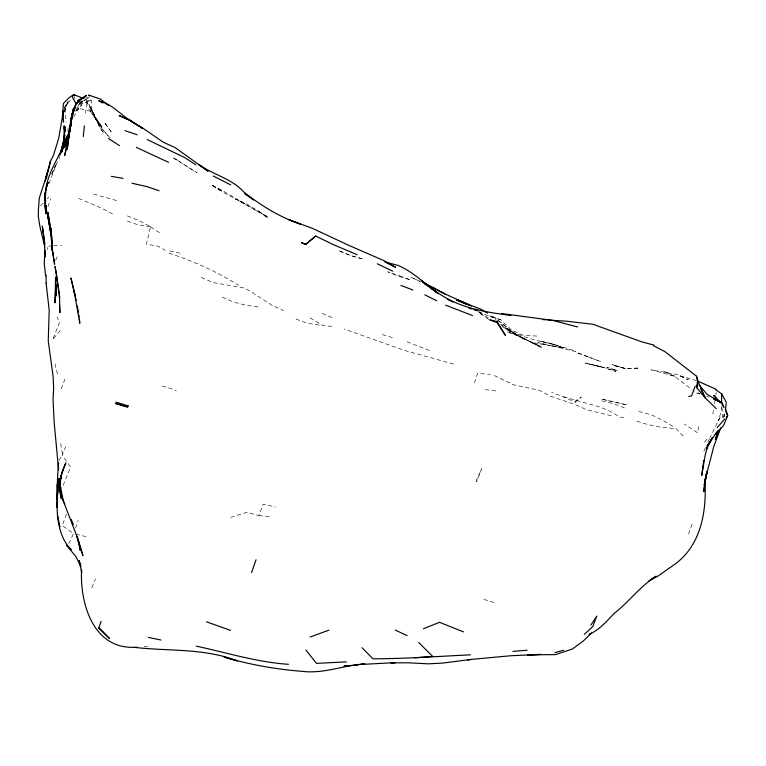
<?xml version="1.0" encoding="UTF-8"?>
<svg xmlns="http://www.w3.org/2000/svg" width="766" height="766" viewBox="0 0 766 766"><rect width="100%" height="100%" fill="white"/><g stroke="black" fill="none" stroke-linecap="round" stroke-linejoin="round"><path stroke-width="0.57" stroke-dasharray="3.83 2.87" d="M74.742 98.852L74.752 96.516M64.296 112.047L68.27 100.93L65.349 107.211L65.225 114.431L66.594 122.139M86.759 103.161L85.543 113.196M721.438 406.44L721.199 411.093L718.384 420.678L720.471 416.426L710.034 437.53M715.779 395.572L716.21 392.374M724.416 416.618L724.751 414.31M712.82 414.052L713.51 409.676M714.4 403.931L714.946 400.819M698.688 426.442L697.567 432.771L684.249 424M723.391 417.709L724.014 414.387M127.405 215.926L139.221 220.742L150.557 226.774L146.421 244.086L158.007 246.202L165.437 250.405M67.59 130.976L68.404 127.893M723.851 417.039L724.741 413.908M64.133 111.367L65.349 107.211M474.46 382.923L477.534 373.368L490.24 374.382M48.019 206.619L50.709 198.767M48.986 183.649L57.46 161.588M75.499 528.119L78.151 520.478M66.489 514.043L62.247 525.572L73.603 533.586L68.356 544.597M230.777 517.395L246.681 512.263L258.946 515.585L263.159 504.191L275.521 506.996M688.471 534.055L692.627 522.948M53.218 338.333L59.432 322.582L56.99 316.942M61.203 388.898L65.273 378.241M575.189 402.236L575.841 400.58L581.337 397.037L575.189 402.236L563.604 396.826L551.616 392.451M55.688 260.306L57.383 256.16M63.166 485.299L70.702 467.126L62.142 455.1L65.78 446.674M91.786 587.723L95.482 579.029M51.762 174.102L55.707 165.15M703.868 451.241L705.725 447.018M51.81 174.006L56.177 164.269M708.09 441.762L709.508 438.602M75.757 111.099L79.214 108.446L84.643 100.03M64.421 107.623L68.27 100.93M73.67 117.016L79.166 107.499L78.094 104.329M59.126 460.261L62.142 455.1M64.133 108.619L71.678 98.297M53.448 338.562L61.002 329.667M704.548 442.154L708.244 437.817M76.303 108.446L85.16 98.22M79.463 103.084L80.985 101.399M40.598 205.767L43.059 203.162M47.147 198.825L48.785 197.092M75.69 110.582L81.627 105.21M79.166 103.477L82.594 100.48M75.93 110.716L79.166 107.499L79.214 108.446L91.681 111.606L91.719 101.083L90.742 100.087L90.292 97.751M79.568 103.898L90.091 96.794L86.146 97.933M78.85 104.76L91.355 100.7L83.753 100.059M144.161 646.628L148.882 646.255M52.528 245.867L46.918 246.279L47.655 249.572M53.658 245.781L61.51 245.197M536.813 336.082L523.408 335.326L511.736 330.127L500.725 319.776L489.464 315.468L496.09 319.575M331.755 326.364L323.003 325.617L308.468 316.875M673.362 428.462L660.713 427.112L648.285 424.68L636.086 421.003M258.946 515.585L271.566 517.069M485.28 389.626L497.881 391.196M623.85 417.566L619.694 417.049L612.34 412.376L600.649 407.234L563.604 396.826M258.085 306.927L245.522 305.136L233.228 301.986L221.355 296.653M150.538 226.851L138.024 224.85L125.94 220.589M319.096 325.1L306.582 323.06L294.556 318.551M611.287 415.766L586.641 409.753L574.768 404.41L550.543 396.233L539.254 390.296L513.498 384.771L492.931 374.88M169.688 250.951L182.069 253.642M591.314 364.53L602.718 367.173L585.186 363.046L603.924 367.594L615.787 371.424L603.627 367.575L585.186 363.046M614.016 369.834L618.095 370.878L606.873 367.144L614.073 369.844M601.798 400.838L614.303 403.902L626.167 408.604M75.844 534.141L85.926 536.621M453.52 364.041L404.534 350.435L344.135 329.064M638.767 411.419L651.177 414.741L662.724 420.237L673.802 426.94M162.143 386.112L170.579 388.41L176.371 390.842M93.5 194.047L118.175 201.027M382.378 334.665L394.71 338.17M700.134 394.002L696.782 393.025L692.885 390.239M500.725 319.776L488.459 316.109L477.927 311.197M483.911 599.424L496.1 603.081M700.134 393.781L697.893 393.073L700.086 393.877M399.919 275.923L410.767 280.011L398.483 276.382L387.807 271.786L400.015 275.961M168.97 253.182C193.434 261.11 216.855 271.652 238.638 285.239M406.985 341.818L430.808 350.972M706.664 396.281L708.856 397.085M696.6 380.625L678.992 375.464L688.328 379.725L677.929 374.698L651.052 369.815L675.784 376.661L663.413 371.117L675.229 376.795L691.918 389.549M587.656 356.707L576.683 352.532L600.736 361.609L588.719 357.033M322.16 313.438L333.909 318.445M201.276 277.407L213.187 282.568L244.191 288.006L250.061 291.061L271.911 305.222L283.535 310.556M78.611 198.384L102.443 208.591L113.464 214.461M420.285 281.486L410.576 277.081L420.065 281.428M502.41 326.776L505.55 328.375L502.563 326.785M256.888 211.071L268.234 217.094L257.635 210.794L267.976 218.119L258.314 210.909L247.217 204.254L235.555 199.055L256.888 211.071C242.161 201.324 225.501 194.947 211.09 184.683L222.638 191.5L211.09 184.683L223.567 191.203L245.8 204.407M488.938 319.585L477.467 311.819M479.497 312.193L489.359 318.838M497.029 320.169L500.82 322.515L512.042 332.176L517.94 335.47L513.431 332.77L502.103 323.233L490.566 314.97M500.83 324.142C522.383 341.598 551.261 341.263 575.936 351.642L550.888 345.59L562.675 347.754L550.17 345.686L537.885 342.507L549.557 345.504L536.612 343.57L524.451 339.616L513.871 333.2L525.926 339.348L514.407 333.756L501.548 325.263M150.663 226.841L161.444 233.975M478.999 312.337L482.733 314.874L478.989 312.212M91.681 111.606L88.664 108.734L102.711 129.751L109.662 137.497M675.918 428.491L683.732 436.553M110.304 138.11L103.477 130.392L84.787 99.159L85.543 99.302C93.538 109.662 95.683 123.221 104.032 133.38C96.267 123.719 94.228 111.051 86.367 101.572M94.477 116.001L101.055 127.376L94.266 115.465L94.477 116.001L91.432 108.628L94.965 117.16M57.44 374.086L54.52 361.715M58.714 154.78L60.054 160.41M60.667 443.562L62.525 454.276M722.032 407.455L722.568 418.916M476.816 479.392L476.701 481.891L481.709 468.725L476.816 479.392M638.193 368.12L625.2 368.57L613.068 365.296L625.554 368.408L638.193 368.12M626.722 404.869L601.138 399.038L626.722 404.869M552.889 343.972L540.298 341.138L552.516 344.001L564.868 348.396L552.889 343.972M362.462 258.927L350.225 255.499L338.285 250.472L350.474 255.509L362.462 258.927M625.2 368.57L612.005 364.53L625.2 368.57M518.994 335.996L506.996 331.649L517.73 335.747L505.819 328.978L517.395 335.862L541.169 346.443L529.22 341.483L541.792 347.774L518.994 335.996M177.09 160.027L172.379 157.289L197.006 172.743L177.09 160.027M102.127 126.878L92.226 113.694L102.127 126.878M111.185 131.762L104.243 122.196L111.185 131.771"/><path stroke-width="1.15" d="M64.028 138.636L64.143 125.816L64.114 129.148M57.211 498.723L59.03 478.243C56.244 501.395 53.917 531.594 71.018 549.605L69.735 547.968M58.436 462.511L57.191 484.897L57.297 499.432M703.763 460.328L701.78 475.399L705.055 455.78L707.727 445.477M721.534 403.002L721.706 393.935L715.511 389.568M45.06 197.063L45.51 192.515M45.07 196.862L45.117 194.803L44.821 206.102L46.046 213.771L45.271 205.527M60.342 481.986L61.05 475.801L59.48 486.678L61.395 498.714C57.661 486.621 60.734 474.039 65.828 462.875L61.883 472.957M704.959 481.804C706.616 512.071 700.871 545.488 674.626 564.398L657.582 576.358L648.773 580.915M57.067 501.95L56.866 507.58L57.086 502.046M57.182 498.57L57.191 484.897M44.83 250.185L44.294 263.992L45.625 275.837M65.024 131.628L65.34 126.897L63.233 144.851L60.428 153.459M56.943 500.351L57.651 491.15M83.274 136.578L84.346 125.921M704.873 481.747L703.743 491.628L706.376 473.857L704.998 480.655M725.431 409.695L726.225 402.705M716.315 408.709L705.074 397.717L696.715 387.673L697.52 380.692L696.505 376.211L665.127 351.766L653.398 345.648M69.409 131.321L67.226 149.255C69.706 134.012 69.495 117.715 76.198 103.525L86.309 95.482L84.03 98.019M64.287 138.646L64.727 135.161L63.233 144.851L60.141 154.09L65.1 138.215L59.767 154.895M74.704 108.561L72.617 112.707L71.2 122.426L72.617 112.707L75.441 105.861L71.181 118.443L70.52 126.524L71.171 119.486L68.088 137.114L69.936 130.479L64.545 147.34L67.734 138.139M704.327 485.271L704.835 481.804M69.754 132.269L70.07 130.096M70.395 127.932L70.874 124.666L70.482 127.032M704.347 485.29L707.229 471.205M45.606 192.266L44.591 198.767L46.286 187.938L45.95 190.102M704.394 484.6L704.73 482.59M68.538 138.292L64.66 155.661L69.275 133.973M69.639 131.819L70.012 129.665M704.433 484.505L705.859 476.797M70.156 128.669L67.073 145.061L69.428 134.443M71.554 118.749L70.702 123.144L73.469 108.849L75.384 105.852M71.975 116.547L73.469 108.849L71.181 118.443L72.617 112.707L74.091 111.003M45.615 192.572L44.993 195.79L45.673 207.414L48.737 219.832L50.968 234.051M305.624 244.095L301.344 242.669L305.548 244.498L315.707 236.052L333.354 244.622L357.205 254.743M49.014 168.127L50.422 161.339L53.563 155.125L58.714 138.186L62.314 117.61L63.454 103.467L68.768 97.981L73.699 94.544L83.389 98.441M64.622 135.161L61.175 151.429L63.157 144.104M70.778 124.743L67.217 140.963L69.936 130.479M696.715 387.673L698.104 381.516L696.505 376.211M68.088 137.114L70.032 128.64M707.248 471.138L705.227 479.573L713.855 446.281L720.729 427.955M496.914 322.515L497.153 321.557L489.847 319.891L496.914 322.515L505.522 335.508L497.153 321.557M46.87 186.569L47.999 182.385L46.621 186.837M707.19 446.951L706.606 449.039L712.476 437.577M63.31 469.29C58.551 480.541 58.819 493.285 64.832 503.999M50.422 161.339L45.625 178.411L48.679 169.162M68.251 135.611L70.06 129.186M62.611 116.566L63.224 114.488M70.175 127.654L65.455 143.501L68.586 135.419M65.79 141.375L67.427 135.879L61.357 152.511L62.592 149.504M47.377 184.146L47.98 182.27M48.641 169.248L39.286 198.078L38.453 209.195L38.3 216.405L39.822 225.97L44.773 246.69M98.68 628.235L99.685 628.244L109.452 638.451L98.68 628.235L101.083 621.36M251.554 572.566L256.045 559.735M45.089 181.341L47.061 175.95M61.357 152.511L63.75 146.047C55.19 163.158 43.222 181.159 45.558 201.161M695.202 386.074L691.564 395.869L688.797 396.443M72.042 116.662L73.335 113.358M77.203 103.448L78.496 100.145L86.309 95.482M63.406 147.493L65.455 142.476M67.983 136.674L63.367 147.579L65.503 143.347M77.117 103.314L78.496 100.145L73.383 109.844L74.896 108.159M65.886 142.486L67.054 139.891M712.323 437.616L707.075 446.071L717.713 430.952M590.873 625.094L596.819 616.055L592.798 626.483L584.391 634.334M717.129 427.648L724.904 418.83M726.264 417.211L727.7 415.622L725.191 407.522M715.176 434.255L723.506 425.618L727.7 415.622L725.737 411.371M77.309 102.855L78.898 101.323M71.439 114.412L73.143 112.88M305.548 244.498L315.707 236.052M651.32 579.048L656.29 576.185C640.156 586.105 629.212 601.722 614.38 613.231L614.265 613.327C606.672 621.274 599.194 630.016 588.93 634.545M589.581 634.133L591.524 633.089L583.108 641.171L572.384 649.003L555.551 654.604L527.64 654.844L540.624 654.432L511.477 655.686L467.605 659.746L471.09 659.516M423.387 628.762L439.55 622.308L463.516 631.883M310.211 636.996L328.853 630.169M554.967 652.603L563.585 650.219M360.729 664.381L364.798 663.892C343.704 665.261 323.654 674.013 302.177 671.351C276.143 669.34 250.176 664.706 225.118 657.4L224.151 657.094L237.345 660.905C204.455 647.998 169.066 651.416 134.711 647.375L134.309 647.347C92.858 648.716 80.028 603.235 81.512 569.99L81.751 572.863L79.166 560.607L80.87 565.71M469.97 659.574L442.528 663.088L428.529 663.835L408.201 662.791L391.206 662.849M527.113 650.219L512.952 651.378M470.468 654.825C437.97 656.385 405.473 658.731 372.927 658.798L362.059 647.72M358.766 664.831L343.991 666.142L348.559 665.75M134.73 647.375L137.066 647.193M414.435 657.85L432.675 656.414L418.715 642.53M346.328 661.891L316.473 663.366L305.969 650.047M390.976 662.801L395.266 662.628L360.872 664.457M288.495 664.313C257.031 662.245 226.755 652.632 196.077 646.111M542.874 319.527L546.177 319.853M548.37 320.073L567.328 321.27L592.999 324.305L641.535 341.77L653.934 345.102M501.807 313.543L553.014 320.456L577.564 326.958M111.367 176.362L123.058 178.373M510.912 315.496C486.659 312.26 461.592 308.449 440.68 294.661C426.001 285.373 414.215 272.208 397.908 265.352L384.963 261.982L395.524 267.238L384.092 260.727L348.185 245.072L312.681 228.469L288.59 219.545L300.004 223.959M148.259 637.389L160.946 640.003M131.963 183.218L146.948 186.626L159.06 190.734M474.164 309.617L477.515 310.517L474.288 309.627M468.926 308.133L472.143 309.024M125.069 130.68L137.181 134.797M206.494 621.8L230.537 630.408M472.498 315.544L445.649 305.184M697.625 381.018L716.057 389.291M400.896 285.402L412.903 290.017M299.956 223.94C279.341 216.989 260.852 205.384 243.827 192.036C231.772 178.526 213.36 174.926 199.007 164.613M457.809 299.86L469.702 305.06L445.946 294.393L424.268 283.41M713.989 399.191L719.025 401.336L714.056 398.971M714.065 399.201L719.025 401.336M377.312 263.801L392.747 271.212M715.329 399.737L721.811 402.868L723.717 406.823M136.367 147.369L168.568 162.344M395.304 630.092L407.139 635.656M230.757 184.893L213.302 176.065M425.187 283.87L434.226 288.284L424.584 283.525M424.881 294.853L436.649 300.722M447.756 299.506L452.945 302.11M465.575 303.824L459.638 300.827L465.508 303.834M471.492 306.017L456.383 300.013L480.311 308.909L487.492 313.15M433.69 287.987L445.027 294.029M147.139 139.546L184.434 157.432L195.904 164.834M102.816 103.113L98.718 100.748C112.028 103.736 120.339 114.89 131.781 121.287L119.113 115.589L131.034 120.722L142.466 128.343L140.475 127.118M425.187 284.148L432.225 288.246L422.688 281.878M74.704 95.147L73.699 94.544L72.31 97.091L76.112 103.783M89.708 95.75L88.607 95.089L100.71 99.178L108.523 105.631M720.538 402.351L706.989 394.212L699.09 384.934M138.493 125.892L130.536 120.99L141.739 127.367L163.302 142.265L174.964 147.484L208.113 171.278L198.997 164.709M108.552 138.56L119.486 145.626M244.708 193.779L253.632 200.06M422.64 281.926L438.238 293.608M438.276 293.723L421.357 280.528M421.338 280.471L436.247 292.229M71.018 549.605L66.546 545.248L75.997 556.7L80.909 566.754M717.254 399.9L713.721 395.428L722.501 404.324L721.811 402.868L723.774 407.119M721.706 393.935L726.053 401.824M700.44 388.285L705.074 397.717L698.104 381.516M71.238 519.386L73.335 524.586M75.355 296.193L70.912 277.972L74.714 294.355L79.788 323.281L79.472 319.144M73.737 290.314L75.078 295.868M57.421 515.03L59.987 526.807M75.777 298.252L76.217 300.473M60.83 488.392L59.911 483.7L62.668 499.336L76.313 534.754L82.948 555.628L77.002 536.123L80.344 550.62L79.645 546.244M61.28 490.728L61.74 493.074M62.199 495.42L63.109 500.102M50.077 224.572L47.837 212.278L51.494 236.292L50.69 227.933L50.901 229.312M56.215 273.117L55.028 266.501L59.384 293.866M44.897 244.459L42.331 226.027L44.39 242.295L45.098 257.003L45.05 251.296M50.939 233.984L47.693 215.342L50.767 233.113L52.787 254.36L52.643 252.024M77.309 306.027L78.448 312.614M78.821 314.816L79.204 317.019M56.406 274.218L59.585 298.079L59.489 295.839M78.946 541.859L79.3 544.052M51.293 234.386L51.705 237.699M46.065 205.633L46.353 207.95M45.615 201.334L44.993 195.79L45.462 191.797L45.558 195.253M46.113 205.776L46.362 207.998M46.123 283.123L49.196 310.268L48.248 340.966L53.16 376.805L53.639 388.362L53.045 399.565L54.195 422.755L58.609 469.826M63.157 116.327L62.764 110.496L63.549 122.158L63.31 118.663M52.193 245.034L52.49 249.697M46.161 283.276L46.084 275.233M59.595 305.337L59.892 312.691L59.451 294.719M57.268 495.583L57.297 498.992M55.525 291.559L55.008 302.79L55.583 277.062L56.253 295.944L55.87 284.416L55.525 291.559M718.527 430.435L715.406 439.54L718.527 430.435M128.219 405.903L127.261 406.583L115.465 403.462L127.778 407.263L115.867 402.102L128.219 405.903M54.616 264.079L51.743 246.748L54.616 264.079M51.293 232.079L50.69 227.933L52.126 243.76L51.293 232.079"/></g></svg>
